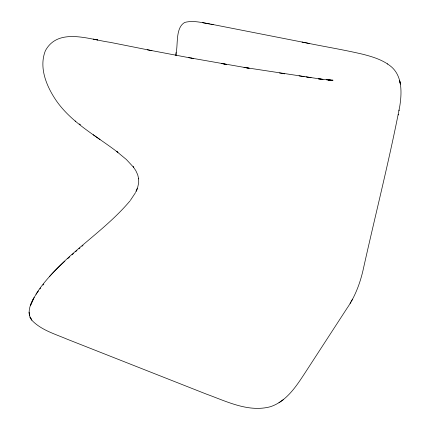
<?xml version="1.0" encoding="UTF-8"?>
<svg xmlns="http://www.w3.org/2000/svg" width="430" height="430" viewBox="0 0 430 430"><rect width="100%" height="100%" fill="white"/><g stroke="black" fill="none" stroke-linecap="round" stroke-linejoin="round"><path stroke-width="0.64" d="M175.972 55.583L176.09 53.578M175.918 55.233L176.106 52.562M176.133 52.971C178.101 44.059 175.418 27.687 184.744 22.424C194.134 19.947 203.901 23.231 213.242 24.596M302.048 42.065L305.176 42.678C324.526 46.671 344.065 49.799 363.291 54.368C372.654 56.803 382.227 59.722 389.999 65.715C402.421 74.992 401.964 92.246 399.809 106.006C389.118 161.175 375.137 215.683 362.979 270.545C359.851 283.918 354.879 296.953 347.015 308.283L305.031 372.896C296.211 386.382 286.461 401.416 270.363 406.732C248.357 412.617 226.551 401.373 206.319 394.079L67.204 339.222C55.475 334.196 42.468 330.498 33.045 321.484C24.838 313.481 31.368 301.274 36.62 293.583M398.25 114.982L398.39 114.213M399.019 110.811L399.153 110.075M135.832 191.673L137.745 187.088L138.713 182.659L138.67 178.38M136.272 191.366L137.471 188.501M33.68 298.173L30.589 305.16L34.201 297.431M350.122 303.354L351.057 301.736M351.622 300.78L352.552 299.167M135.66 192.414L130.349 200.423M35.948 294.238C43.812 281.795 54.11 271.099 64.909 261.171M36.985 293.067L38.442 291.008M39.915 288.976L40.667 288.009M129.957 200.96C106.145 229.222 73.922 248.825 49.509 276.517M42.941 285.09L43.812 284.069M67.768 258.586L69.665 256.898M72.036 254.791L73.519 253.512M75.497 251.803L76.981 250.523M78.969 248.814L79.98 247.954M82.006 246.239L83.017 245.379M278.989 402.716L283.203 399.739M328.773 80.206L330.057 80.147L328.477 80.168L332.927 80.184L328.477 80.168M328.891 80.195L330.057 80.147M331.347 80.184L318.308 78.814L323.005 79.367M326.429 79.797L330.928 80.308L328.095 79.975M321.264 79.147L243.998 67.37M279.468 72.976L284.698 73.799L281.564 73.294M299.07 75.847L304.161 76.674M202.6 22.666L209.598 23.897M306.063 76.895L311.035 77.722L307.955 77.196M188.716 57.631L249.137 68.257L246.352 67.784M147.178 49.719L151.951 50.675L109.833 42.274C89.494 39.506 58.222 27.117 45.413 50.649C38.528 67.849 46.795 87 56.685 101.254C72.347 123.378 96.927 136.224 117.954 152.446L116.842 151.623L126.339 159.487L133.655 167.361L133.16 166.679L135.821 170.667L137.691 174.73L138.691 178.891M221.235 63.5L226.298 64.414L223.729 63.941M191.404 58.147L193.656 58.571L150.075 50.288M309.256 43.468L210.738 24.107M93.321 39.098L97.701 39.942L96.449 39.694M93.149 134.697L100.002 139.53M387.398 63.834L387.688 64.048M79.405 123.937L80.453 124.764M75.137 120.991L75.734 121.513M29.046 312.175L29.46 315.405M31.745 320.001L30.03 317.163L31.745 320.001M400.368 83.979L399.663 80.577L400.368 83.979"/></g></svg>
